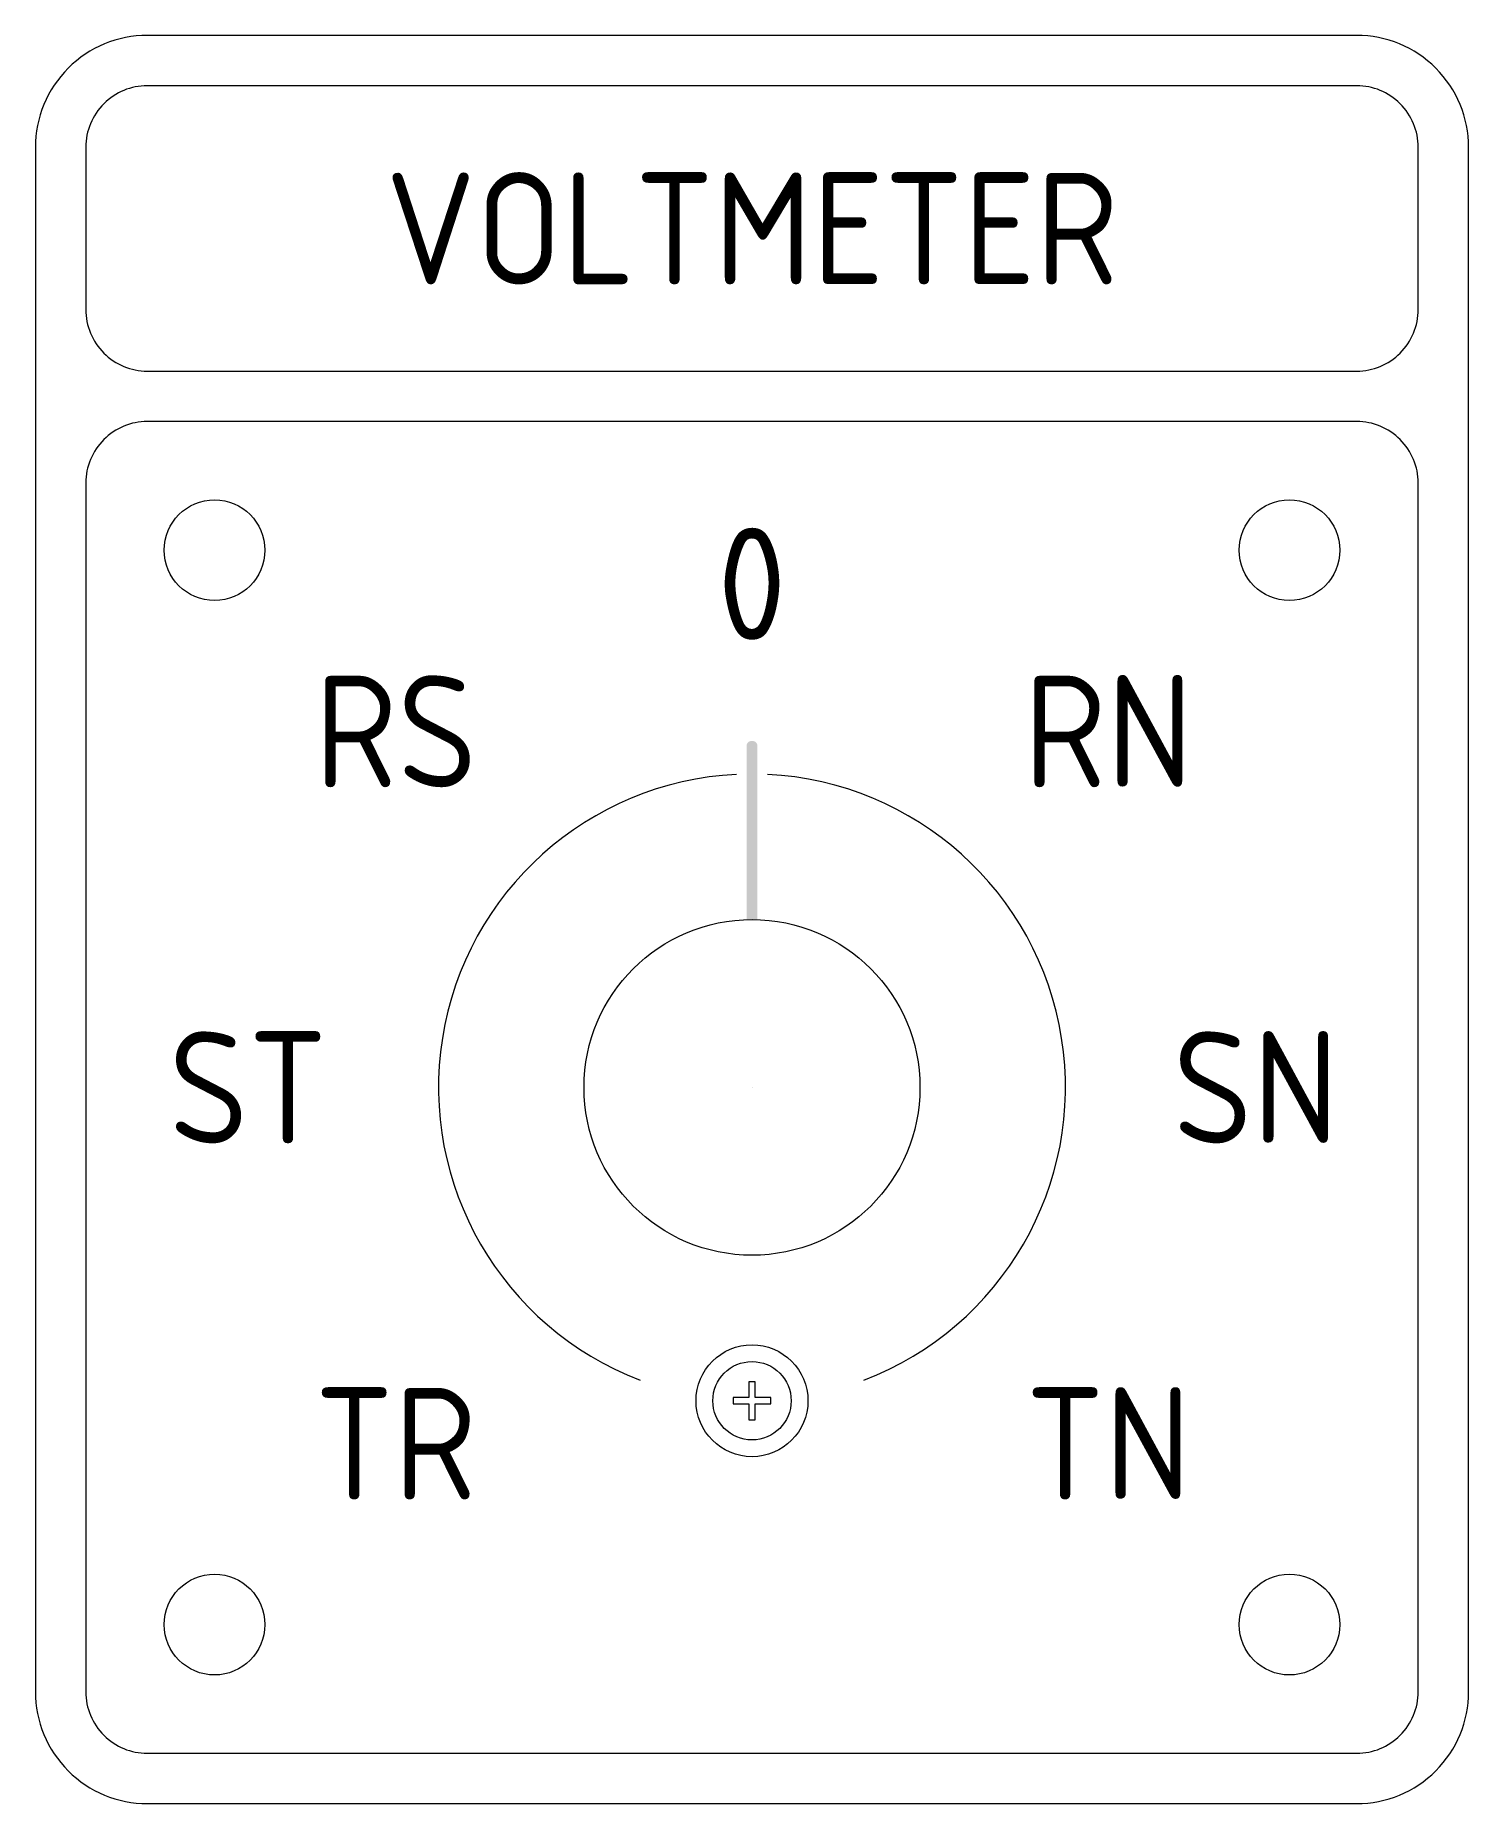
# Model space of a CAD drawing. Header units: millimetres. Extents: x 40 to 104, y 0 to 79.
import ezdxf
from ezdxf.enums import TextEntityAlignment as Align

# ---------------------------------------------------------------- set-up
doc = ezdxf.new("R2010")
doc.units = ezdxf.units.MM
doc.styles.add('WD_IEC', font='isocp2.shx')

# ---------------------------------------------------------------- blocks, each defined once
blk = doc.blocks.new('*U203')
at = {"linetype": 'ByBlock', "lineweight": 9}
blk.add_hatch(color=0, dxfattribs=at).paths.add_polyline_path([(0.235, 15.315), (0.229, 15.33), (0.223, 15.344), (0.215, 15.358), (0.207, 15.371), (0.198, 15.384), (0.188, 15.396), (0.177, 15.408), (0.165, 15.418), (0.153, 15.428), (0.141, 15.438), (0.127, 15.446), (0.113, 15.454), (0.099, 15.46), (0.085, 15.466), (0.07, 15.471), (0.055, 15.475), (0.039, 15.478), (0.024, 15.48), (0.008, 15.481), (-0.008, 15.481), (-0.024, 15.48), (-0.039, 15.478), (-0.055, 15.475), (-0.07, 15.471), (-0.085, 15.466), (-0.099, 15.46), (-0.113, 15.454), (-0.127, 15.446), (-0.141, 15.438), (-0.153, 15.428), (-0.165, 15.418), (-0.177, 15.408), (-0.188, 15.396), (-0.198, 15.384), (-0.207, 15.371), (-0.215, 15.358), (-0.223, 15.344), (-0.229, 15.33), (-0.235, 15.315), (-0.235, 7.5), (0.235, 7.5)])
at = {"color": 0, "linetype": 'ByBlock', "lineweight": 18}
blk.add_lwpolyline([(-27, -32), (27, -32, 0.414214), (32, -27), (32, 42, 0.414214), (27, 47), (-27, 47, 0.414214), (-32, 42), (-32, -27, 0.414214)], format="xyb", close=True, dxfattribs=at)
at = {"color": 0, "linetype": 'ByBlock', "lineweight": 9}
for points in [[(-27, 32), (27, 32, 0.414214), (29.75, 34.75), (29.75, 42, 0.414214), (27, 44.75), (-27, 44.75, 0.414214), (-29.75, 42), (-29.75, 34.75, 0.414214)], [(-27, -29.75), (27, -29.75, 0.414214), (29.75, -27), (29.75, 27, 0.414214), (27, 29.75), (-27, 29.75, 0.414214), (-29.75, 27), (-29.75, -27, 0.414214)]]:
    blk.add_lwpolyline(points, format="xyb", close=True, dxfattribs=at)
blk.add_lwpolyline([(0.848, -14.138), (0.848, -13.862), (0.138, -13.862), (0.138, -13.152), (-0.138, -13.152), (-0.138, -13.862), (-0.848, -13.862), (-0.848, -14.138), (-0.138, -14.138), (-0.138, -14.848), (0.138, -14.848), (0.138, -14.138)], close=True, dxfattribs=at)
at = {"color": 150, "linetype": 'ByBlock', "lineweight": 9}
for centre, radius in [((-24, 24), 2.25), ((24, 24), 2.25), ((0, 0), 7.5), ((-24, -24), 2.25), ((24, -24), 2.25)]:
    blk.add_circle(centre, radius, dxfattribs=at)
at = {"color": 0, "linetype": 'ByBlock', "lineweight": 9}
for radius in [2.5, 1.75]:
    blk.add_circle((0, -14), radius, dxfattribs=at)
for start, end in [(92.83897, 249.08828), (290.91172, 87.16103)]:
    blk.add_arc((0, 0), 14, start, end, dxfattribs=at)
at = {"layer": 'Defpoints', "color": 1, "linetype": 'ByBlock', "lineweight": 9}
blk.add_line((0, 0), (0, 0), dxfattribs=at)
at = {"color": 0, "linetype": 'ByBlock', "lineweight": 9, "style": 'WD_IEC'}
for s, p in [('VOLTMETER', (0, 38.375)), ('0', (0, 22.5)), ('RS', (-15.91, 15.91)), ('RN', (15.91, 15.91)), ('ST', (-22.5, 0)), ('SN', (22.5, 0)), ('TR', (-15.91, -15.91)), ('TN', (15.91, -15.91))]:
    blk.add_text(s, height=5, dxfattribs=at).set_placement(p, align=Align.MIDDLE_CENTER)

msp = doc.modelspace()

# ---------------------------------------------------------------- block references
at = {"color": 0, "linetype": 'ByBlock', "lineweight": 9, "ltscale": 5}
msp.add_blockref('*U203', (72, 32), dxfattribs=at)

doc.saveas('drawing.dxf')
